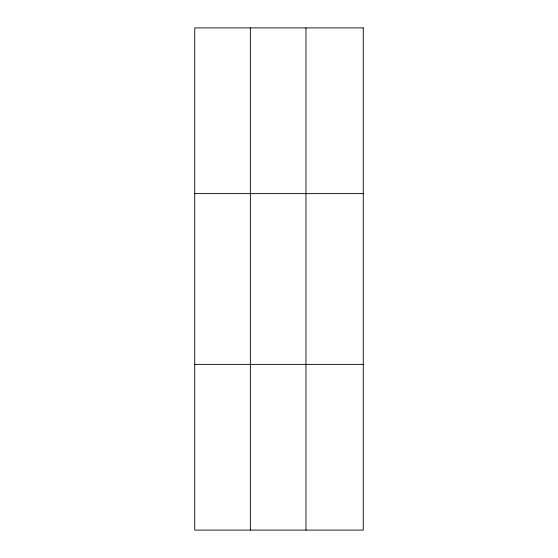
<?xml version="1.0" encoding="UTF-8"?>
<svg xmlns="http://www.w3.org/2000/svg" width="558" height="558" viewBox="0 0 558 558"><rect width="100%" height="100%" fill="white"/><g stroke="black" fill="none" stroke-linecap="round" stroke-linejoin="round"><path stroke-width="0.84" d="M250.354 27.9L250.354 530.1M305.965 27.9L305.965 530.1M194.742 193.626L363.258 193.626M194.742 364.374L363.258 364.374M363.258 27.9L363.258 530.1L194.742 530.1L194.742 27.9L363.258 27.9"/></g></svg>
